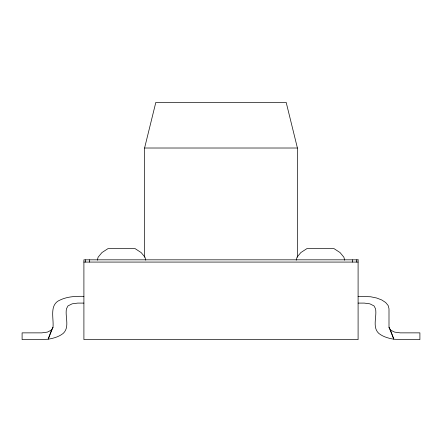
<?xml version="1.0" encoding="UTF-8"?>
<svg xmlns="http://www.w3.org/2000/svg" width="442" height="442" viewBox="0 0 442 442"><rect width="100%" height="100%" fill="white"/><g stroke="black" fill="none" stroke-linecap="round" stroke-linejoin="round"><path stroke-width="0.66" d="M144.584 257.261L144.584 148.015L155.822 102.389L286.178 102.389L297.416 148.015L297.416 257.261M97.317 260.233L98.13 257.172L101.947 252.57L108.063 248.586L135.037 248.586L141.153 252.57L144.97 257.172L145.783 260.233M296.217 260.233L297.03 257.172L300.847 252.57L306.963 248.586L333.937 248.586L340.053 252.57L343.87 257.172L344.683 260.233M51.499 330.058L48.161 339.191L41.763 339.611L22.1 339.611L22.1 332.865L41.763 332.865L47.382 332.113L51.499 330.058L53.001 327.251C53.913 318.163 48.979 304.389 60.245 299.969C67.615 296.471 75.897 296.179 83.903 296.344M53.001 327.251L48.161 339.191C53.499 338.329 58.858 336.821 63.173 333.428C70.013 327.163 64.847 316.605 66.488 308.709L67.991 305.897L72.107 303.842L77.726 303.09L83.903 303.09M144.584 148.015L297.416 148.015M83.903 262.073L358.097 262.073M358.097 296.344L370.672 296.77L376.634 298.002L381.755 299.969L385.684 302.527L388.153 305.51L388.999 308.709L388.999 327.251L393.839 339.191L400.237 339.611L419.9 339.611L419.9 332.865L400.237 332.865L394.618 332.113L390.501 330.058L388.999 327.251M358.097 303.09L364.274 303.09L369.893 303.842L374.009 305.897L375.512 308.709C377.153 316.605 371.987 327.163 378.827 333.428C383.142 336.821 388.501 338.329 393.839 339.191L390.501 330.058M356.589 259.824L356.589 262.073M352.478 259.824L352.478 262.073M89.522 259.824L89.522 262.073M85.411 259.824L85.411 262.073M358.097 259.824L83.903 259.824L83.903 339.611L358.097 339.611L358.097 259.824"/></g></svg>
